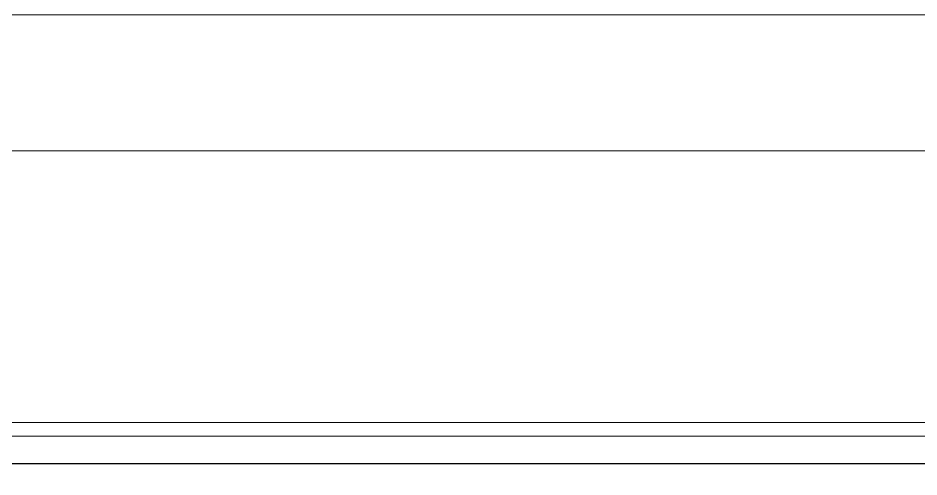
# Model space of a CAD drawing. Header units: inches. Extents: x 249 to 1192, y -18 to 440.
# Drawn here: x 711.818 to 712.481, y 263.545 to 263.882 of the extents above; entities that cross this region are included whole.
import ezdxf

# ---------------------------------------------------------------- set-up
doc = ezdxf.new("R2010")
doc.units = ezdxf.units.IN
doc.header["$MEASUREMENT"] = 0
for name, color, linetype, lineweight in [('ARSIR KERAMIK', 66, 'Continuous', 25), ('KUSEN', 16, 'Continuous', 15), ('LANTAI', 135, 'Continuous', 9)]:
    doc.layers.add(name, color=color, linetype=linetype, lineweight=lineweight)
doc.linetypes.add('BATTING', pattern='A,0.0001,-0.1,[134,ltypeshp.shx,S=0.1,R=0,X=-0.1,Y=0],-0.2,[134,ltypeshp.shx,S=0.1,R=180,X=0.1,Y=0],-0.1', length=0.4001)

# ---------------------------------------------------------------- blocks, each defined once
blk = doc.blocks.new('POTONGAN AA')
at = {"layer": 'ARSIR KERAMIK', "linetype": 'BATTING', "ltscale": 0.045}
blk.add_lwpolyline([(688.82773, 128.07332), (719.83767, 128.07332)], dxfattribs=at)
at = {"layer": 'KUSEN'}
for points in [[(708.28742, 128.30332), (706.98844, 128.30332), (706.98844, 128.40332), (708.28742, 128.40332)], [(708.13844, 128.10332), (707.13793, 128.10332), (707.13793, 128.30332), (708.13844, 128.30332)]]:
    blk.add_lwpolyline(points, close=True, dxfattribs=at)
at = {"layer": 'LANTAI'}
for points in [[(688.82773, 128.09332), (719.83767, 128.09332), (719.83767, 128.10332), (688.82773, 128.10332)], [(688.82773, 128.09332), (719.83767, 128.09332), (719.83767, 128.05332), (688.82773, 128.05332)]]:
    blk.add_lwpolyline(points, dxfattribs=at)

msp = doc.modelspace()

# ---------------------------------------------------------------- block references
at = {"layer": 'KUSEN'}
msp.add_blockref('POTONGAN AA', (4.51886, 135.48142), dxfattribs=at)

doc.saveas('drawing.dxf')
